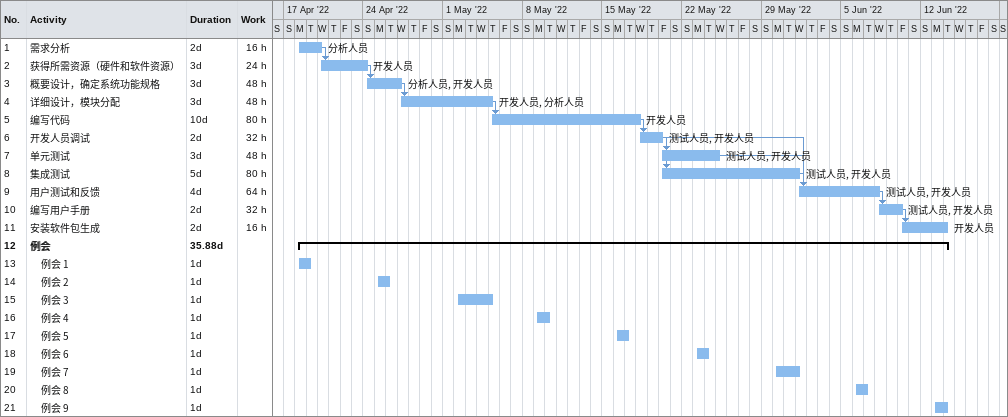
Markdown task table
| ID | Level | Task | Duration | Start | Finish | Predecessors | Resources | Work (h) |
|---|---|---|---|---|---|---|---|---|
| 1 | 1 | 需求分析 | 2d | 2022-04-18 | 2022-04-20 |  | 分析人员 | 16 |
| 2 | 1 | 获得所需资源（硬件和软件资源） | 3d | 2022-04-20 | 2022-04-24 | 1 | 开发人员 | 24 |
| 3 | 1 | 概要设计，确定系统功能规格 | 3d | 2022-04-24 | 2022-04-27 | 2 | 分析人员, 开发人员 | 48 |
| 4 | 1 | 详细设计，模块分配 | 3d | 2022-04-27 | 2022-05-05 | 3 | 开发人员, 分析人员 | 48 |
| 5 | 1 | 编写代码 | 10d | 2022-05-05 | 2022-05-18 | 4 | 开发人员 | 80 |
| 6 | 1 | 开发人员调试 | 2d | 2022-05-18 | 2022-05-20 | 5 | 测试人员, 开发人员 | 32 |
| 7 | 1 | 单元测试 | 3d | 2022-05-20 | 2022-05-25 | 6 | 测试人员, 开发人员 | 48 |
| 8 | 1 | 集成测试 | 5d | 2022-05-20 | 2022-06-01 | 6 | 测试人员, 开发人员 | 80 |
| 9 | 1 | 用户测试和反馈 | 4d | 2022-06-01 | 2022-06-08 | 6, 7, 8 | 测试人员, 开发人员 | 64 |
| 10 | 1 | 编写用户手册 | 2d | 2022-06-08 | 2022-06-10 | 9 | 测试人员, 开发人员 | 32 |
| 11 | 1 | 安装软件包生成 | 2d | 2022-06-10 | 2022-06-14 | 10 | 开发人员 | 16 |
| 12 | 1 | **例会** | 35.88d | 2022-04-18 | 2022-06-14 |  |  |  |
| 13 | 2 | 例会 1 | 1d | 2022-04-18 | 2022-04-19 |  |  |  |
| 14 | 2 | 例会 2 | 1d | 2022-04-25 | 2022-04-26 |  |  |  |
| 15 | 2 | 例会 3 | 1d | 2022-05-02 | 2022-05-05 |  |  |  |
| 16 | 2 | 例会 4 | 1d | 2022-05-09 | 2022-05-10 |  |  |  |
| 17 | 2 | 例会 5 | 1d | 2022-05-16 | 2022-05-17 |  |  |  |
| 18 | 2 | 例会 6 | 1d | 2022-05-23 | 2022-05-24 |  |  |  |
| 19 | 2 | 例会 7 | 1d | 2022-05-30 | 2022-06-01 |  |  |  |
| 20 | 2 | 例会 8 | 1d | 2022-06-06 | 2022-06-07 |  |  |  |
| 21 | 2 | 例会 9 | 1d | 2022-06-13 | 2022-06-14 |  |  |  |
